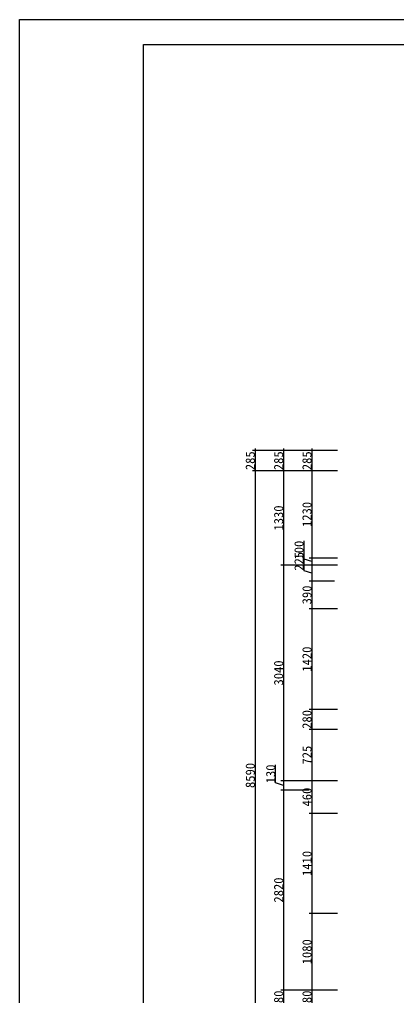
# Model space of a CAD drawing. Extents: x 13886 to 74789, y -750269 to -704302.
# Drawn here: x 45389 to 50735, y -718087 to -704302 of the extents above; entities that cross this region are included whole.
import ezdxf

# ---------------------------------------------------------------- set-up
doc = ezdxf.new("R2010")
doc.units = 0
doc.header["$LTSCALE"] = 10
doc.layers.get('0').update_dxf_attribs({"linetype": 'CONTINUOUS'})
doc.layers.get('DEFPOINTS').update_dxf_attribs({"linetype": 'CONTINUOUS'})
doc.layers.add('__A', color=14, linetype='CONTINUOUS')
doc.styles.get("Standard").update_dxf_attribs({"font": 'NSimSun.ttf'})
doc.dimstyles.get("Standard").update_dxf_attribs({"dimtxt": 0.18, "dimasz": 0.18, "dimexe": 0.18, "dimexo": 0.0625, "dimgap": 0.09, "dimtad": 0, "dimtih": 1, "dimtoh": 1, "dimdec": 4, "dimzin": 0, "dimtxsty": 'STANDARD', "dimcen": 0.09, "dimazin": 3, "dimtfac": 1, "dimtdec": 4, "dimtofl": 0, "dimtmove": 0, "dimatfit": 3, "dimtolj": 1, "dimtzin": 0})

# ---------------------------------------------------------------- blocks, each defined once
blk = doc.blocks.new('HTHJGJ')
at = {"layer": '__A', "ltscale": 150}
for p, q in [((13886, -729479), (43286, -729479)), ((13886, -750269), (13886, -729479)), ((15636, -729829), (42936, -729829)), ((15636, -749919), (15636, -729829))]:
    blk.add_line(p, q, dxfattribs=at)
blk = doc.blocks.new('_ARCHTICK')
at = {"color": 0, "linetype": 'BYBLOCK', "const_width": 0.15}
blk.add_lwpolyline([(-0.5, -0.5), (0.5, 0.5)], dxfattribs=at)
blk = doc.blocks.new('*D1091')
at = {"color": 250, "ltscale": 60}
for p, q in [((49074, -710378), (48674, -710378)), ((48714, -710348), (48714, -710693)), ((49074, -710663), (48674, -710663))]:
    blk.add_line(p, q, dxfattribs=at)
at = {"layer": 'DEFPOINTS', "color": 0, "ltscale": 60}
for p in [(49114, -710378), (48714, -710663), (49114, -710663)]:
    blk.add_point(p, dxfattribs=at)
at = {"color": 250, "ltscale": 60, "xscale": 20, "yscale": 20, "zscale": 20}
for p, rotation in [((48714, -710378), 90), ((48714, -710663), 270)]:
    blk.add_blockref('_ARCHTICK', p, dxfattribs=dict(at, rotation=rotation))
at = {"color": 3, "ltscale": 60, "insert": (48644, -710521), "char_height": 130, "attachment_point": 5, "rotation": 90}
blk.add_mtext('\\A1;285', dxfattribs=at)
blk = doc.blocks.new('*D1092')
at = {"color": 250, "ltscale": 60}
for p, q in [((48714, -710633), (48714, -719283)), ((49074, -710663), (48674, -710663)), ((49074, -719253), (48674, -719253))]:
    blk.add_line(p, q, dxfattribs=at)
at = {"layer": 'DEFPOINTS', "color": 0, "ltscale": 60}
for p in [(49114, -710663), (48714, -719253), (49114, -719253)]:
    blk.add_point(p, dxfattribs=at)
at = {"color": 250, "ltscale": 60, "xscale": 20, "yscale": 20, "zscale": 20}
for p, rotation in [((48714, -710663), 90), ((48714, -719253), 270)]:
    blk.add_blockref('_ARCHTICK', p, dxfattribs=dict(at, rotation=rotation))
at = {"color": 3, "ltscale": 60, "insert": (48644, -714958), "char_height": 130, "attachment_point": 5, "rotation": 90}
blk.add_mtext('\\A1;8590', dxfattribs=at)
blk = doc.blocks.new('*D1094')
at = {"color": 250, "ltscale": 60}
for p, q in [((49474, -710378), (49074, -710378)), ((49114, -710348), (49114, -710693)), ((49474, -710663), (49074, -710663))]:
    blk.add_line(p, q, dxfattribs=at)
at = {"layer": 'DEFPOINTS', "color": 0, "ltscale": 60}
for p in [(49514, -710378), (49114, -710663), (49514, -710663)]:
    blk.add_point(p, dxfattribs=at)
at = {"color": 250, "ltscale": 60, "xscale": 20, "yscale": 20, "zscale": 20}
for p, rotation in [((49114, -710378), 90), ((49114, -710663), 270)]:
    blk.add_blockref('_ARCHTICK', p, dxfattribs=dict(at, rotation=rotation))
at = {"color": 3, "ltscale": 60, "insert": (49044, -710521), "char_height": 130, "attachment_point": 5, "rotation": 90}
blk.add_mtext('\\A1;285', dxfattribs=at)
blk = doc.blocks.new('*D1095')
at = {"color": 250, "ltscale": 60}
for p, q in [((49114, -710633), (49114, -712023)), ((49474, -710663), (49074, -710663)), ((49474, -711993), (49074, -711993))]:
    blk.add_line(p, q, dxfattribs=at)
at = {"layer": 'DEFPOINTS', "color": 0, "ltscale": 60}
for p in [(49514, -710663), (49114, -711993), (49514, -711993)]:
    blk.add_point(p, dxfattribs=at)
at = {"color": 250, "ltscale": 60, "xscale": 20, "yscale": 20, "zscale": 20}
for p, rotation in [((49114, -710663), 90), ((49114, -711993), 270)]:
    blk.add_blockref('_ARCHTICK', p, dxfattribs=dict(at, rotation=rotation))
at = {"color": 3, "ltscale": 60, "insert": (49044, -711328), "char_height": 130, "attachment_point": 5, "rotation": 90}
blk.add_mtext('\\A1;1330', dxfattribs=at)
blk = doc.blocks.new('*D1096')
at = {"color": 250, "ltscale": 60}
for p, q in [((49474, -711993), (49074, -711993)), ((49114, -711963), (49114, -715063)), ((49474, -715033), (49074, -715033))]:
    blk.add_line(p, q, dxfattribs=at)
at = {"layer": 'DEFPOINTS', "color": 0, "ltscale": 60}
for p in [(49514, -711993), (49114, -715033), (49514, -715033)]:
    blk.add_point(p, dxfattribs=at)
at = {"color": 250, "ltscale": 60, "xscale": 20, "yscale": 20, "zscale": 20}
for p, rotation in [((49114, -711993), 90), ((49114, -715033), 270)]:
    blk.add_blockref('_ARCHTICK', p, dxfattribs=dict(at, rotation=rotation))
at = {"color": 3, "ltscale": 60, "insert": (49044, -713513), "char_height": 130, "attachment_point": 5, "rotation": 90}
blk.add_mtext('\\A1;3040', dxfattribs=at)
blk = doc.blocks.new('*D1097')
at = {"color": 250, "ltscale": 60}
for p, q in [((49002, -715064), (49002, -714807)), ((49114, -715098), (49002, -715064)), ((49474, -715033), (49074, -715033)), ((49114, -715003), (49114, -715193)), ((49474, -715163), (49074, -715163))]:
    blk.add_line(p, q, dxfattribs=at)
at = {"layer": 'DEFPOINTS', "color": 0, "ltscale": 60}
for p in [(49514, -715033), (49114, -715163), (49514, -715163)]:
    blk.add_point(p, dxfattribs=at)
at = {"color": 250, "ltscale": 60, "xscale": 20, "yscale": 20, "zscale": 20}
for p, rotation in [((49114, -715033), 90), ((49114, -715163), 270)]:
    blk.add_blockref('_ARCHTICK', p, dxfattribs=dict(at, rotation=rotation))
at = {"color": 3, "ltscale": 60, "insert": (48932, -714936), "char_height": 130, "attachment_point": 5, "rotation": 90}
blk.add_mtext('\\A1;130', dxfattribs=at)
blk = doc.blocks.new('*D1098')
at = {"color": 250, "ltscale": 60}
for p, q in [((49474, -715163), (49074, -715163)), ((49114, -715133), (49114, -718013)), ((49474, -717983), (49074, -717983))]:
    blk.add_line(p, q, dxfattribs=at)
at = {"layer": 'DEFPOINTS', "color": 0, "ltscale": 60}
for p in [(49514, -715163), (49114, -717983), (49514, -717983)]:
    blk.add_point(p, dxfattribs=at)
at = {"color": 250, "ltscale": 60, "xscale": 20, "yscale": 20, "zscale": 20}
for p, rotation in [((49114, -715163), 90), ((49114, -717983), 270)]:
    blk.add_blockref('_ARCHTICK', p, dxfattribs=dict(at, rotation=rotation))
at = {"color": 3, "ltscale": 60, "insert": (49044, -716573), "char_height": 130, "attachment_point": 5, "rotation": 90}
blk.add_mtext('\\A1;2820', dxfattribs=at)
blk = doc.blocks.new('*D1099')
at = {"color": 250, "ltscale": 60}
for p, q in [((49114, -717953), (49114, -718293)), ((49474, -717983), (49074, -717983)), ((49474, -718263), (49074, -718263))]:
    blk.add_line(p, q, dxfattribs=at)
at = {"layer": 'DEFPOINTS', "color": 0, "ltscale": 60}
for p in [(49514, -717983), (49114, -718263), (49514, -718263)]:
    blk.add_point(p, dxfattribs=at)
at = {"color": 250, "ltscale": 60, "xscale": 20, "yscale": 20, "zscale": 20}
for p, rotation in [((49114, -717983), 90), ((49114, -718263), 270)]:
    blk.add_blockref('_ARCHTICK', p, dxfattribs=dict(at, rotation=rotation))
at = {"color": 3, "ltscale": 60, "insert": (49044, -718123), "char_height": 130, "attachment_point": 5, "rotation": 90}
blk.add_mtext('\\A1;280', dxfattribs=at)
blk = doc.blocks.new('*D1102')
at = {"color": 250, "ltscale": 60}
for p, q in [((49874, -710378), (49474, -710378)), ((49514, -710348), (49514, -710693)), ((49874, -710663), (49474, -710663))]:
    blk.add_line(p, q, dxfattribs=at)
at = {"layer": 'DEFPOINTS', "color": 0, "ltscale": 60}
for p in [(49914, -710378), (49514, -710663), (49914, -710663)]:
    blk.add_point(p, dxfattribs=at)
at = {"color": 250, "ltscale": 60, "xscale": 20, "yscale": 20, "zscale": 20}
for p, rotation in [((49514, -710378), 90), ((49514, -710663), 270)]:
    blk.add_blockref('_ARCHTICK', p, dxfattribs=dict(at, rotation=rotation))
at = {"color": 3, "ltscale": 60, "insert": (49444, -710521), "char_height": 130, "attachment_point": 5, "rotation": 90}
blk.add_mtext('\\A1;285', dxfattribs=at)
blk = doc.blocks.new('*D1103')
at = {"color": 250, "ltscale": 60}
for p, q in [((49514, -710633), (49514, -711923)), ((49874, -710663), (49474, -710663)), ((49874, -711893), (49474, -711893))]:
    blk.add_line(p, q, dxfattribs=at)
at = {"layer": 'DEFPOINTS', "color": 0, "ltscale": 60}
for p in [(49914, -710663), (49514, -711893), (49914, -711893)]:
    blk.add_point(p, dxfattribs=at)
at = {"color": 250, "ltscale": 60, "xscale": 20, "yscale": 20, "zscale": 20}
for p, rotation in [((49514, -710663), 90), ((49514, -711893), 270)]:
    blk.add_blockref('_ARCHTICK', p, dxfattribs=dict(at, rotation=rotation))
at = {"color": 3, "ltscale": 60, "insert": (49444, -711278), "char_height": 130, "attachment_point": 5, "rotation": 90}
blk.add_mtext('\\A1;1230', dxfattribs=at)
blk = doc.blocks.new('*D1104')
at = {"color": 250, "ltscale": 60}
for p, q in [((49402, -711909), (49402, -711652)), ((49874, -711893), (49474, -711893)), ((49514, -711863), (49514, -712023)), ((49514, -711943), (49402, -711909)), ((49874, -711993), (49474, -711993))]:
    blk.add_line(p, q, dxfattribs=at)
at = {"layer": 'DEFPOINTS', "color": 0, "ltscale": 60}
for p in [(49914, -711893), (49514, -711993), (49914, -711993)]:
    blk.add_point(p, dxfattribs=at)
at = {"color": 250, "ltscale": 60, "xscale": 20, "yscale": 20, "zscale": 20}
for p, rotation in [((49514, -711893), 90), ((49514, -711993), 270)]:
    blk.add_blockref('_ARCHTICK', p, dxfattribs=dict(at, rotation=rotation))
at = {"color": 3, "ltscale": 60, "insert": (49332, -711781), "char_height": 130, "attachment_point": 5, "rotation": 90}
blk.add_mtext('\\A1;100', dxfattribs=at)
blk = doc.blocks.new('*D1105')
at = {"color": 250, "ltscale": 60}
for p, q in [((49402, -712072), (49402, -711806)), ((49874, -711993), (49474, -711993)), ((49514, -711963), (49514, -712248)), ((49514, -712106), (49402, -712072)), ((49834, -712218), (49474, -712218))]:
    blk.add_line(p, q, dxfattribs=at)
at = {"layer": 'DEFPOINTS', "color": 0, "ltscale": 60}
for p in [(49914, -711993), (49514, -712218), (49874, -712218)]:
    blk.add_point(p, dxfattribs=at)
at = {"color": 250, "ltscale": 60, "xscale": 20, "yscale": 20, "zscale": 20}
for p, rotation in [((49514, -711993), 90), ((49514, -712218), 270)]:
    blk.add_blockref('_ARCHTICK', p, dxfattribs=dict(at, rotation=rotation))
at = {"color": 3, "ltscale": 60, "insert": (49332, -711939), "char_height": 130, "attachment_point": 5, "rotation": 90}
blk.add_mtext('\\A1;225', dxfattribs=at)
blk = doc.blocks.new('*D1106')
at = {"color": 250, "ltscale": 60}
for p, q in [((49834, -712218), (49474, -712218)), ((49514, -712188), (49514, -712638)), ((49874, -712608), (49474, -712608))]:
    blk.add_line(p, q, dxfattribs=at)
at = {"layer": 'DEFPOINTS', "color": 0, "ltscale": 60}
for p in [(49874, -712218), (49514, -712608), (49914, -712608)]:
    blk.add_point(p, dxfattribs=at)
at = {"color": 250, "ltscale": 60, "xscale": 20, "yscale": 20, "zscale": 20}
for p, rotation in [((49514, -712218), 90), ((49514, -712608), 270)]:
    blk.add_blockref('_ARCHTICK', p, dxfattribs=dict(at, rotation=rotation))
at = {"color": 3, "ltscale": 60, "insert": (49444, -712413), "char_height": 130, "attachment_point": 5, "rotation": 90}
blk.add_mtext('\\A1;390', dxfattribs=at)
blk = doc.blocks.new('*D1107')
at = {"color": 250, "ltscale": 60}
for p, q in [((49514, -712578), (49514, -714058)), ((49874, -712608), (49474, -712608)), ((49874, -714028), (49474, -714028))]:
    blk.add_line(p, q, dxfattribs=at)
at = {"layer": 'DEFPOINTS', "color": 0, "ltscale": 60}
for p in [(49914, -712608), (49514, -714028), (49914, -714028)]:
    blk.add_point(p, dxfattribs=at)
at = {"color": 250, "ltscale": 60, "xscale": 20, "yscale": 20, "zscale": 20}
for p, rotation in [((49514, -712608), 90), ((49514, -714028), 270)]:
    blk.add_blockref('_ARCHTICK', p, dxfattribs=dict(at, rotation=rotation))
at = {"color": 3, "ltscale": 60, "insert": (49444, -713318), "char_height": 130, "attachment_point": 5, "rotation": 90}
blk.add_mtext('\\A1;1420', dxfattribs=at)
blk = doc.blocks.new('*D1108')
at = {"color": 250, "ltscale": 60}
for p, q in [((49874, -714028), (49474, -714028)), ((49514, -713998), (49514, -714338)), ((49874, -714308), (49474, -714308))]:
    blk.add_line(p, q, dxfattribs=at)
at = {"layer": 'DEFPOINTS', "color": 0, "ltscale": 60}
for p in [(49914, -714028), (49514, -714308), (49914, -714308)]:
    blk.add_point(p, dxfattribs=at)
at = {"color": 250, "ltscale": 60, "xscale": 20, "yscale": 20, "zscale": 20}
for p, rotation in [((49514, -714028), 90), ((49514, -714308), 270)]:
    blk.add_blockref('_ARCHTICK', p, dxfattribs=dict(at, rotation=rotation))
at = {"color": 3, "ltscale": 60, "insert": (49444, -714168), "char_height": 130, "attachment_point": 5, "rotation": 90}
blk.add_mtext('\\A1;280', dxfattribs=at)
blk = doc.blocks.new('*D1109')
at = {"color": 250, "ltscale": 60}
for p, q in [((49874, -714308), (49474, -714308)), ((49514, -714278), (49514, -715063)), ((49874, -715033), (49474, -715033))]:
    blk.add_line(p, q, dxfattribs=at)
at = {"layer": 'DEFPOINTS', "color": 0, "ltscale": 60}
for p in [(49914, -714308), (49514, -715033), (49914, -715033)]:
    blk.add_point(p, dxfattribs=at)
at = {"color": 250, "ltscale": 60, "xscale": 20, "yscale": 20, "zscale": 20}
for p, rotation in [((49514, -714308), 90), ((49514, -715033), 270)]:
    blk.add_blockref('_ARCHTICK', p, dxfattribs=dict(at, rotation=rotation))
at = {"color": 3, "ltscale": 60, "insert": (49444, -714671), "char_height": 130, "attachment_point": 5, "rotation": 90}
blk.add_mtext('\\A1;725', dxfattribs=at)
blk = doc.blocks.new('*D1110')
at = {"color": 250, "ltscale": 60}
for p, q in [((49874, -715033), (49474, -715033)), ((49514, -715003), (49514, -715523)), ((49874, -715493), (49474, -715493))]:
    blk.add_line(p, q, dxfattribs=at)
at = {"layer": 'DEFPOINTS', "color": 0, "ltscale": 60}
for p in [(49914, -715033), (49514, -715493), (49914, -715493)]:
    blk.add_point(p, dxfattribs=at)
at = {"color": 250, "ltscale": 60, "xscale": 20, "yscale": 20, "zscale": 20}
for p, rotation in [((49514, -715033), 90), ((49514, -715493), 270)]:
    blk.add_blockref('_ARCHTICK', p, dxfattribs=dict(at, rotation=rotation))
at = {"color": 3, "ltscale": 60, "insert": (49444, -715263), "char_height": 130, "attachment_point": 5, "rotation": 90}
blk.add_mtext('\\A1;460', dxfattribs=at)
blk = doc.blocks.new('*D1111')
at = {"color": 250, "ltscale": 60}
for p, q in [((49514, -715463), (49514, -716933)), ((49874, -715493), (49474, -715493)), ((49874, -716903), (49474, -716903))]:
    blk.add_line(p, q, dxfattribs=at)
at = {"layer": 'DEFPOINTS', "color": 0, "ltscale": 60}
for p in [(49914, -715493), (49514, -716903), (49914, -716903)]:
    blk.add_point(p, dxfattribs=at)
at = {"color": 250, "ltscale": 60, "xscale": 20, "yscale": 20, "zscale": 20}
for p, rotation in [((49514, -715493), 90), ((49514, -716903), 270)]:
    blk.add_blockref('_ARCHTICK', p, dxfattribs=dict(at, rotation=rotation))
at = {"color": 3, "ltscale": 60, "insert": (49444, -716198), "char_height": 130, "attachment_point": 5, "rotation": 90}
blk.add_mtext('\\A1;1410', dxfattribs=at)
blk = doc.blocks.new('*D1112')
at = {"color": 250, "ltscale": 60}
for p, q in [((49874, -716903), (49474, -716903)), ((49514, -716873), (49514, -718013)), ((49874, -717983), (49474, -717983))]:
    blk.add_line(p, q, dxfattribs=at)
at = {"layer": 'DEFPOINTS', "color": 0, "ltscale": 60}
for p in [(49914, -716903), (49514, -717983), (49914, -717983)]:
    blk.add_point(p, dxfattribs=at)
at = {"color": 250, "ltscale": 60, "xscale": 20, "yscale": 20, "zscale": 20}
for p, rotation in [((49514, -716903), 90), ((49514, -717983), 270)]:
    blk.add_blockref('_ARCHTICK', p, dxfattribs=dict(at, rotation=rotation))
at = {"color": 3, "ltscale": 60, "insert": (49444, -717443), "char_height": 130, "attachment_point": 5, "rotation": 90}
blk.add_mtext('\\A1;1080', dxfattribs=at)
blk = doc.blocks.new('*D1113')
at = {"color": 250, "ltscale": 60}
for p, q in [((49514, -717953), (49514, -718293)), ((49874, -717983), (49474, -717983)), ((49874, -718263), (49474, -718263))]:
    blk.add_line(p, q, dxfattribs=at)
at = {"layer": 'DEFPOINTS', "color": 0, "ltscale": 60}
for p in [(49914, -717983), (49514, -718263), (49914, -718263)]:
    blk.add_point(p, dxfattribs=at)
at = {"color": 250, "ltscale": 60, "xscale": 20, "yscale": 20, "zscale": 20}
for p, rotation in [((49514, -717983), 90), ((49514, -718263), 270)]:
    blk.add_blockref('_ARCHTICK', p, dxfattribs=dict(at, rotation=rotation))
at = {"color": 3, "ltscale": 60, "insert": (49444, -718123), "char_height": 130, "attachment_point": 5, "rotation": 90}
blk.add_mtext('\\A1;280', dxfattribs=at)

msp = doc.modelspace()

# ---------------------------------------------------------------- block references
msp.add_blockref('HTHJGJ', (31502.5, 25177.6))

# ---------------------------------------------------------------- dimensions: what is measured, and where the dimension line sits
at = {"ltscale": 60}
for base, p1, p2, picture, middle in [((48714.4, -710663.2), (49114.4, -710378.2), (49114.4, -710663.2), '*D1091', (48644.4, -710520.7)), ((49114.4, -710663.2), (49514.4, -710378.2), (49514.4, -710663.2), '*D1094', (49044.4, -710520.7)), ((49514.4, -710663.2), (49914.4, -710378.2), (49914.4, -710663.2), '*D1102', (49444.4, -710520.7)), ((48714.4, -719253.2), (49114.4, -710663.2), (49114.4, -719253.2), '*D1092', (48644.4, -714958.2)), ((49114.4, -711993.2), (49514.4, -710663.2), (49514.4, -711993.2), '*D1095', (49044.4, -711328.2)), ((49514.4, -711893.2), (49914.4, -710663.2), (49914.4, -711893.2), '*D1103', (49444.4, -711278.2)), ((49514.4, -711993.2), (49914.4, -711893.2), (49914.4, -711993.2), '*D1104', (49331.9, -711904.4)), ((49514.4, -712218.2), (49914.4, -711993.2), (49874.4, -712218.2), '*D1105', (49331.9, -712066.9)), ((49114.4, -715033.2), (49514.4, -711993.2), (49514.4, -715033.2), '*D1096', (49044.4, -713513.2)), ((49514.4, -712608.2), (49874.4, -712218.2), (49914.4, -712608.2), '*D1106', (49444.4, -712413.2)), ((49514.4, -714028.2), (49914.4, -712608.2), (49914.4, -714028.2), '*D1107', (49444.4, -713318.2)), ((49514.4, -714308.2), (49914.4, -714028.2), (49914.4, -714308.2), '*D1108', (49444.4, -714168.2)), ((49514.4, -715033.2), (49914.4, -714308.2), (49914.4, -715033.2), '*D1109', (49444.4, -714670.7)), ((49114.4, -715163.2), (49514.4, -715033.2), (49514.4, -715163.2), '*D1097', (48931.9, -715059.4)), ((49514.4, -715493.2), (49914.4, -715033.2), (49914.4, -715493.2), '*D1110', (49444.4, -715263.2)), ((49114.4, -717983.2), (49514.4, -715163.2), (49514.4, -717983.2), '*D1098', (49044.4, -716573.2)), ((49514.4, -716903.2), (49914.4, -715493.2), (49914.4, -716903.2), '*D1111', (49444.4, -716198.2)), ((49514.4, -717983.2), (49914.4, -716903.2), (49914.4, -717983.2), '*D1112', (49444.4, -717443.2)), ((49114.4, -718263.2), (49514.4, -717983.2), (49514.4, -718263.2), '*D1099', (49044.4, -718123.2)), ((49514.4, -718263.2), (49914.4, -717983.2), (49914.4, -718263.2), '*D1113', (49444.4, -718123.2))]:
    dim = msp.add_linear_dim(base=base, p1=p1, p2=p2, angle=90, dimstyle='STANDARD', override={"dimtxt": 130, "dimasz": 20, "dimexe": 40, "dimexo": 40, "dimgap": 5, "dimtad": 1, "dimtih": 0, "dimtoh": 0, "dimdec": 0, "dimrnd": 5, "dimblk1": 'ARCHTICK', "dimblk2": 'ARCHTICK', "dimsah": 1, "dimdle": 30, "dimclrd": 250, "dimclre": 250, "dimclrt": 3, "dimtdec": 0, "dimtmove": 1, "dimldrblk": 'ARCHTICK', "dimfxl": 15, "dimarcsym": 1}, dxfattribs=at)
    dim.commit()
    dim.dimension.update_dxf_attribs({"geometry": picture, "text_midpoint": middle})

doc.saveas('drawing.dxf')
